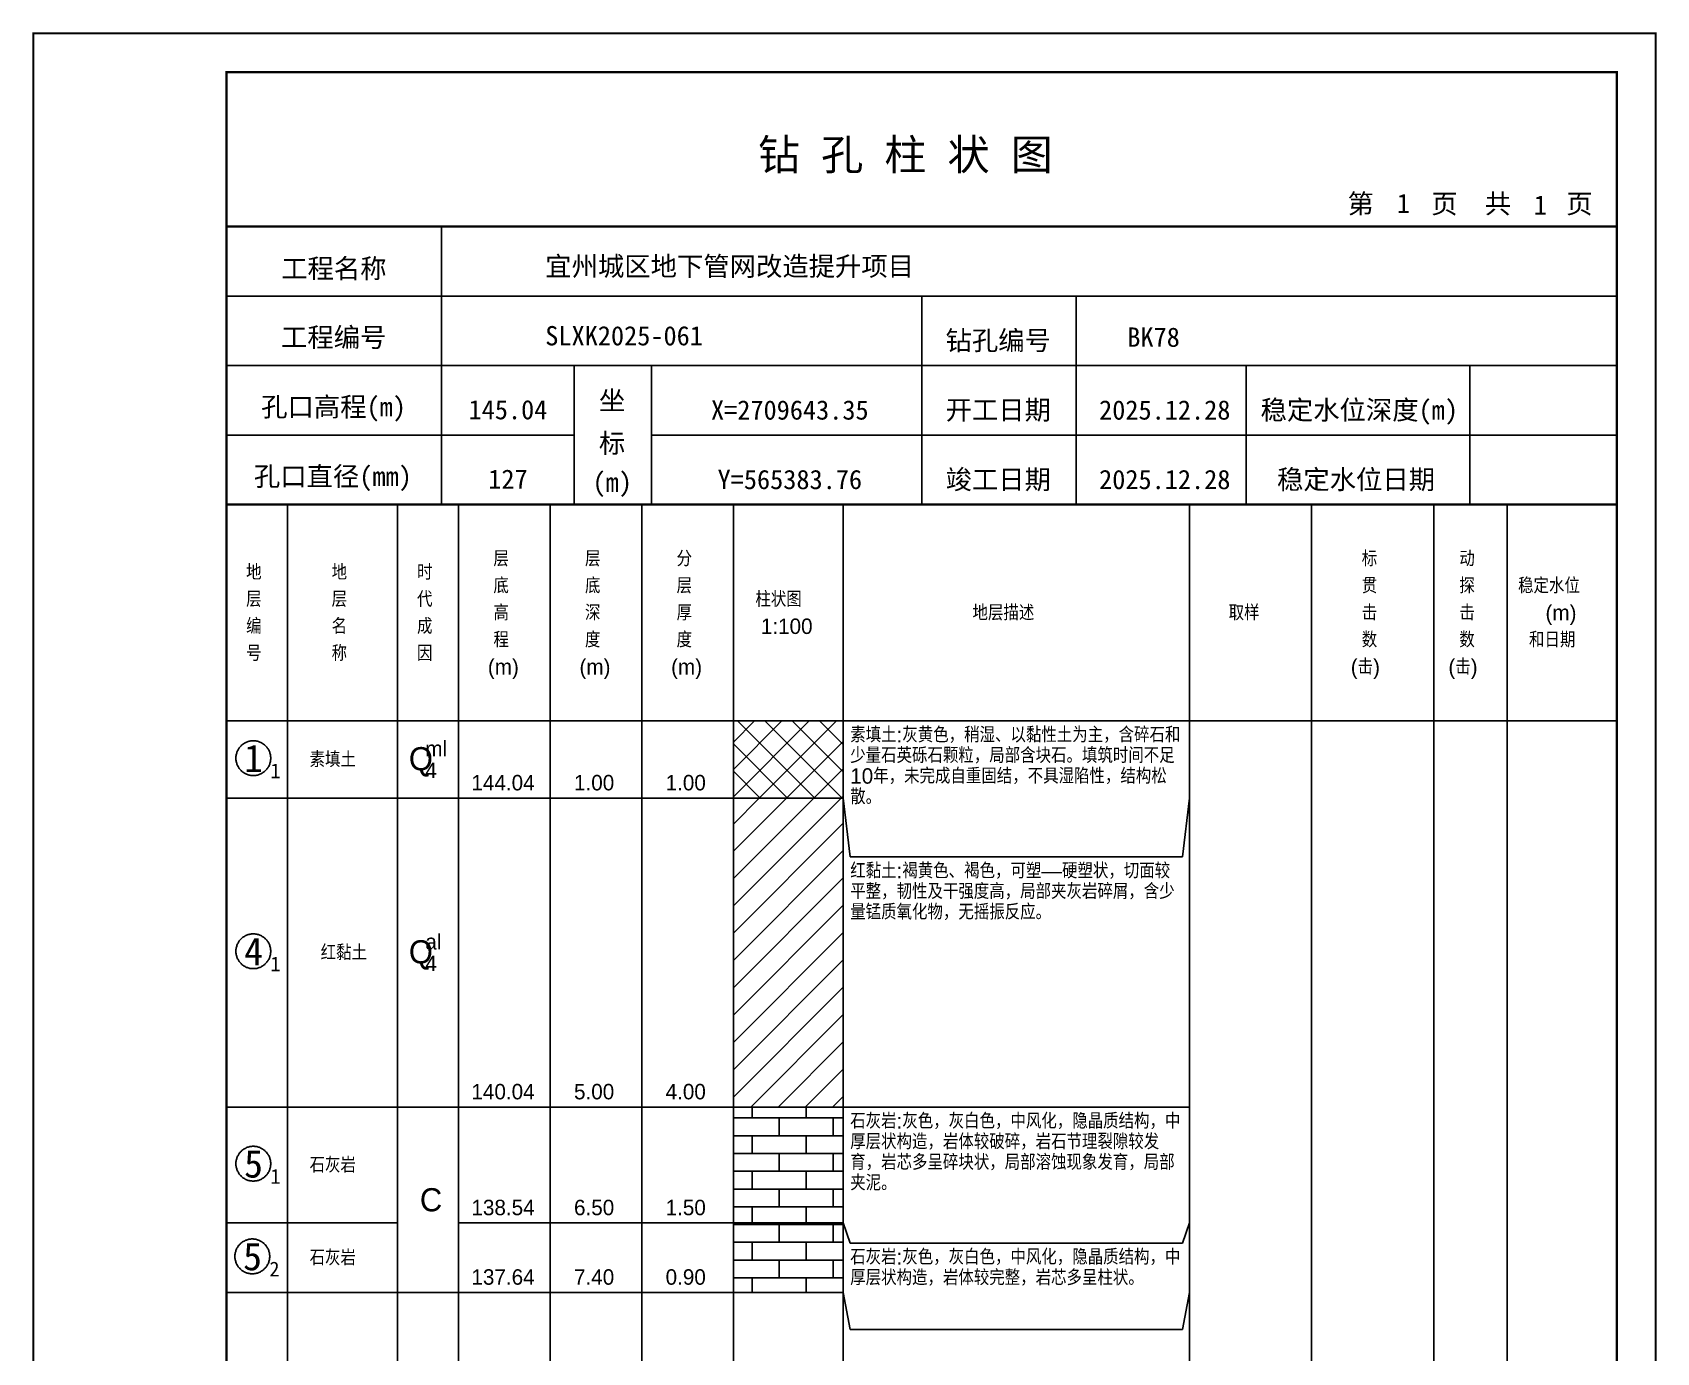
# Model space of a CAD drawing. Header units: millimetres. Extents: x 12489 to 89920, y 4630 to 4927.
# Drawn here: x 29429.3 to 29639.6, y 4755.9 to 4926.8 of the extents above; entities that cross this region are included whole.
import ezdxf
from ezdxf.enums import TextEntityAlignment as Align

# ---------------------------------------------------------------- set-up
doc = ezdxf.new("R2010")
doc.units = ezdxf.units.MM
doc.layers.add('ZZT_TC', color=7, linetype='Continuous')
doc.styles.add('成果图图块', font='', dxfattribs={"height": 2.5})
doc.styles.add('成果图模板', font='')
doc.styles.add('成果图模板标题', font='simhei.ttf')
doc.styles.add('成果图表体', font='Comfont.shx', dxfattribs={"height": 2, "bigfont": 'Hztxt12a.shx'})
doc.styles.get('成果图图块').set_extended_font_data('FangSong_GB2312')
doc.styles.get('成果图模板').set_extended_font_data('FangSong_GB2312')
pattern_1 = [(0, (0, 0), (0, 2.3), []), (90, (0, 0), (-3.5, 2.3), [2.3, -2.3])]

# ---------------------------------------------------------------- blocks, each defined once
blk = doc.blocks.new('DCBH-1-1-1094', base_point=(0.3, -0.11))
at = {"layer": 'ZZT_TC', "color": 7}
blk.add_polyline3d([(-0.19, 2.31, 0), (-0.3, 2.31, 0), (-0.41, 2.3, 0), (-0.52, 2.29, 0), (-0.63, 2.27, 0), (-0.73, 2.24, 0), (-0.84, 2.21, 0), (-0.95, 2.18, 0), (-1.05, 2.14, 0), (-1.15, 2.09, 0), (-1.25, 2.04, 0), (-1.35, 1.99, 0), (-1.44, 1.93, 0), (-1.53, 1.87, 0), (-1.62, 1.8, 0), (-1.7, 1.73, 0), (-1.78, 1.65, 0), (-1.86, 1.57, 0), (-1.93, 1.49, 0), (-2, 1.4, 0), (-2.06, 1.31, 0), (-2.12, 1.22, 0), (-2.17, 1.12, 0), (-2.22, 1.02, 0), (-2.27, 0.92, 0), (-2.31, 0.82, 0), (-2.34, 0.71, 0), (-2.37, 0.61, 0), (-2.4, 0.5, 0), (-2.41, 0.39, 0), (-2.43, 0.28, 0), (-2.44, 0.17, 0), (-2.44, 0.06, 0), (-2.44, -0.05, 0), (-2.43, -0.16, 0), (-2.41, -0.27, 0), (-2.4, -0.38, 0), (-2.37, -0.49, 0), (-2.34, -0.6, 0), (-2.31, -0.7, 0), (-2.27, -0.8, 0), (-2.22, -0.9, 0), (-2.17, -1, 0), (-2.12, -1.1, 0), (-2.06, -1.19, 0), (-2, -1.28, 0), (-1.93, -1.37, 0), (-1.86, -1.45, 0), (-1.78, -1.53, 0), (-1.7, -1.61, 0), (-1.62, -1.68, 0), (-1.53, -1.75, 0), (-1.44, -1.81, 0), (-1.35, -1.87, 0), (-1.25, -1.93, 0), (-1.15, -1.98, 0), (-1.05, -2.02, 0), (-0.95, -2.06, 0), (-0.84, -2.1, 0), (-0.73, -2.13, 0), (-0.63, -2.15, 0), (-0.52, -2.17, 0), (-0.41, -2.18, 0), (-0.3, -2.19, 0), (-0.19, -2.19, 0), (-0.08, -2.19, 0), (0.03, -2.18, 0), (0.14, -2.17, 0), (0.25, -2.15, 0), (0.36, -2.13, 0), (0.47, -2.1, 0), (0.57, -2.06, 0), (0.67, -2.02, 0), (0.77, -1.98, 0), (0.87, -1.93, 0), (0.97, -1.87, 0), (1.06, -1.81, 0), (1.15, -1.75, 0), (1.24, -1.68, 0), (1.32, -1.61, 0), (1.4, -1.53, 0), (1.48, -1.45, 0), (1.55, -1.37, 0), (1.62, -1.28, 0), (1.68, -1.19, 0), (1.74, -1.1, 0), (1.8, -1, 0), (1.85, -0.9, 0), (1.89, -0.8, 0), (1.93, -0.7, 0), (1.97, -0.6, 0), (2, -0.49, 0), (2.02, -0.38, 0), (2.04, -0.27, 0), (2.05, -0.16, 0), (2.06, -0.05, 0), (2.06, 0.06, 0), (2.06, 0.17, 0), (2.05, 0.28, 0), (2.04, 0.39, 0), (2.02, 0.5, 0), (2, 0.61, 0), (1.97, 0.71, 0), (1.93, 0.82, 0), (1.89, 0.92, 0), (1.85, 1.02, 0), (1.8, 1.12, 0), (1.74, 1.22, 0), (1.68, 1.31, 0), (1.62, 1.4, 0), (1.55, 1.49, 0), (1.48, 1.57, 0), (1.4, 1.65, 0), (1.32, 1.73, 0), (1.24, 1.8, 0), (1.15, 1.87, 0), (1.06, 1.93, 0), (0.97, 1.99, 0), (0.87, 2.04, 0), (0.77, 2.09, 0), (0.67, 2.14, 0), (0.57, 2.18, 0), (0.47, 2.21, 0), (0.36, 2.24, 0), (0.25, 2.27, 0), (0.14, 2.29, 0), (0.03, 2.3, 0), (-0.08, 2.31, 0), (-0.19, 2.31, 0)], dxfattribs=at)
at = {"style": '成果图图块'}
blk.add_text('1', height=3.57, dxfattribs=at).set_placement((-0.16, -1.74), align=Align.CENTER)
blk.add_text('1', height=1.91, dxfattribs=at).set_placement((2.03, -2.53))
blk = doc.blocks.new('DCBH-1-1-1095', base_point=(0.3, -0.11))
at = {"layer": 'ZZT_TC', "color": 7}
blk.add_polyline3d([(-0.19, 2.31, 0), (-0.3, 2.31, 0), (-0.41, 2.3, 0), (-0.52, 2.29, 0), (-0.63, 2.27, 0), (-0.73, 2.24, 0), (-0.84, 2.21, 0), (-0.95, 2.18, 0), (-1.05, 2.14, 0), (-1.15, 2.09, 0), (-1.25, 2.04, 0), (-1.35, 1.99, 0), (-1.44, 1.93, 0), (-1.53, 1.87, 0), (-1.62, 1.8, 0), (-1.7, 1.73, 0), (-1.78, 1.65, 0), (-1.86, 1.57, 0), (-1.93, 1.49, 0), (-2, 1.4, 0), (-2.06, 1.31, 0), (-2.12, 1.22, 0), (-2.17, 1.12, 0), (-2.22, 1.02, 0), (-2.27, 0.92, 0), (-2.31, 0.82, 0), (-2.34, 0.71, 0), (-2.37, 0.61, 0), (-2.4, 0.5, 0), (-2.41, 0.39, 0), (-2.43, 0.28, 0), (-2.44, 0.17, 0), (-2.44, 0.06, 0), (-2.44, -0.05, 0), (-2.43, -0.16, 0), (-2.41, -0.27, 0), (-2.4, -0.38, 0), (-2.37, -0.49, 0), (-2.34, -0.6, 0), (-2.31, -0.7, 0), (-2.27, -0.8, 0), (-2.22, -0.9, 0), (-2.17, -1, 0), (-2.12, -1.1, 0), (-2.06, -1.19, 0), (-2, -1.28, 0), (-1.93, -1.37, 0), (-1.86, -1.45, 0), (-1.78, -1.53, 0), (-1.7, -1.61, 0), (-1.62, -1.68, 0), (-1.53, -1.75, 0), (-1.44, -1.81, 0), (-1.35, -1.87, 0), (-1.25, -1.93, 0), (-1.15, -1.98, 0), (-1.05, -2.02, 0), (-0.95, -2.06, 0), (-0.84, -2.1, 0), (-0.73, -2.13, 0), (-0.63, -2.15, 0), (-0.52, -2.17, 0), (-0.41, -2.18, 0), (-0.3, -2.19, 0), (-0.19, -2.19, 0), (-0.08, -2.19, 0), (0.03, -2.18, 0), (0.14, -2.17, 0), (0.25, -2.15, 0), (0.36, -2.13, 0), (0.47, -2.1, 0), (0.57, -2.06, 0), (0.67, -2.02, 0), (0.77, -1.98, 0), (0.87, -1.93, 0), (0.97, -1.87, 0), (1.06, -1.81, 0), (1.15, -1.75, 0), (1.24, -1.68, 0), (1.32, -1.61, 0), (1.4, -1.53, 0), (1.48, -1.45, 0), (1.55, -1.37, 0), (1.62, -1.28, 0), (1.68, -1.19, 0), (1.74, -1.1, 0), (1.8, -1, 0), (1.85, -0.9, 0), (1.89, -0.8, 0), (1.93, -0.7, 0), (1.97, -0.6, 0), (2, -0.49, 0), (2.02, -0.38, 0), (2.04, -0.27, 0), (2.05, -0.16, 0), (2.06, -0.05, 0), (2.06, 0.06, 0), (2.06, 0.17, 0), (2.05, 0.28, 0), (2.04, 0.39, 0), (2.02, 0.5, 0), (2, 0.61, 0), (1.97, 0.71, 0), (1.93, 0.82, 0), (1.89, 0.92, 0), (1.85, 1.02, 0), (1.8, 1.12, 0), (1.74, 1.22, 0), (1.68, 1.31, 0), (1.62, 1.4, 0), (1.55, 1.49, 0), (1.48, 1.57, 0), (1.4, 1.65, 0), (1.32, 1.73, 0), (1.24, 1.8, 0), (1.15, 1.87, 0), (1.06, 1.93, 0), (0.97, 1.99, 0), (0.87, 2.04, 0), (0.77, 2.09, 0), (0.67, 2.14, 0), (0.57, 2.18, 0), (0.47, 2.21, 0), (0.36, 2.24, 0), (0.25, 2.27, 0), (0.14, 2.29, 0), (0.03, 2.3, 0), (-0.08, 2.31, 0), (-0.19, 2.31, 0)], dxfattribs=at)
at = {"style": '成果图图块'}
blk.add_text('4', height=3.57, dxfattribs=at).set_placement((-0.16, -1.74), align=Align.CENTER)
blk.add_text('1', height=1.91, dxfattribs=at).set_placement((2.03, -2.53))
blk = doc.blocks.new('DCBH-1-1-1096', base_point=(0.3, -0.11))
at = {"layer": 'ZZT_TC', "color": 7}
blk.add_polyline3d([(-0.19, 2.31, 0), (-0.3, 2.31, 0), (-0.41, 2.3, 0), (-0.52, 2.29, 0), (-0.63, 2.27, 0), (-0.73, 2.24, 0), (-0.84, 2.21, 0), (-0.95, 2.18, 0), (-1.05, 2.14, 0), (-1.15, 2.09, 0), (-1.25, 2.04, 0), (-1.35, 1.99, 0), (-1.44, 1.93, 0), (-1.53, 1.87, 0), (-1.62, 1.8, 0), (-1.7, 1.73, 0), (-1.78, 1.65, 0), (-1.86, 1.57, 0), (-1.93, 1.49, 0), (-2, 1.4, 0), (-2.06, 1.31, 0), (-2.12, 1.22, 0), (-2.17, 1.12, 0), (-2.22, 1.02, 0), (-2.27, 0.92, 0), (-2.31, 0.82, 0), (-2.34, 0.71, 0), (-2.37, 0.61, 0), (-2.4, 0.5, 0), (-2.41, 0.39, 0), (-2.43, 0.28, 0), (-2.44, 0.17, 0), (-2.44, 0.06, 0), (-2.44, -0.05, 0), (-2.43, -0.16, 0), (-2.41, -0.27, 0), (-2.4, -0.38, 0), (-2.37, -0.49, 0), (-2.34, -0.6, 0), (-2.31, -0.7, 0), (-2.27, -0.8, 0), (-2.22, -0.9, 0), (-2.17, -1, 0), (-2.12, -1.1, 0), (-2.06, -1.19, 0), (-2, -1.28, 0), (-1.93, -1.37, 0), (-1.86, -1.45, 0), (-1.78, -1.53, 0), (-1.7, -1.61, 0), (-1.62, -1.68, 0), (-1.53, -1.75, 0), (-1.44, -1.81, 0), (-1.35, -1.87, 0), (-1.25, -1.93, 0), (-1.15, -1.98, 0), (-1.05, -2.02, 0), (-0.95, -2.06, 0), (-0.84, -2.1, 0), (-0.73, -2.13, 0), (-0.63, -2.15, 0), (-0.52, -2.17, 0), (-0.41, -2.18, 0), (-0.3, -2.19, 0), (-0.19, -2.19, 0), (-0.08, -2.19, 0), (0.03, -2.18, 0), (0.14, -2.17, 0), (0.25, -2.15, 0), (0.36, -2.13, 0), (0.47, -2.1, 0), (0.57, -2.06, 0), (0.67, -2.02, 0), (0.77, -1.98, 0), (0.87, -1.93, 0), (0.97, -1.87, 0), (1.06, -1.81, 0), (1.15, -1.75, 0), (1.24, -1.68, 0), (1.32, -1.61, 0), (1.4, -1.53, 0), (1.48, -1.45, 0), (1.55, -1.37, 0), (1.62, -1.28, 0), (1.68, -1.19, 0), (1.74, -1.1, 0), (1.8, -1, 0), (1.85, -0.9, 0), (1.89, -0.8, 0), (1.93, -0.7, 0), (1.97, -0.6, 0), (2, -0.49, 0), (2.02, -0.38, 0), (2.04, -0.27, 0), (2.05, -0.16, 0), (2.06, -0.05, 0), (2.06, 0.06, 0), (2.06, 0.17, 0), (2.05, 0.28, 0), (2.04, 0.39, 0), (2.02, 0.5, 0), (2, 0.61, 0), (1.97, 0.71, 0), (1.93, 0.82, 0), (1.89, 0.92, 0), (1.85, 1.02, 0), (1.8, 1.12, 0), (1.74, 1.22, 0), (1.68, 1.31, 0), (1.62, 1.4, 0), (1.55, 1.49, 0), (1.48, 1.57, 0), (1.4, 1.65, 0), (1.32, 1.73, 0), (1.24, 1.8, 0), (1.15, 1.87, 0), (1.06, 1.93, 0), (0.97, 1.99, 0), (0.87, 2.04, 0), (0.77, 2.09, 0), (0.67, 2.14, 0), (0.57, 2.18, 0), (0.47, 2.21, 0), (0.36, 2.24, 0), (0.25, 2.27, 0), (0.14, 2.29, 0), (0.03, 2.3, 0), (-0.08, 2.31, 0), (-0.19, 2.31, 0)], dxfattribs=at)
at = {"style": '成果图图块'}
blk.add_text('5', height=3.57, dxfattribs=at).set_placement((-0.16, -1.74), align=Align.CENTER)
blk.add_text('1', height=1.91, dxfattribs=at).set_placement((2.03, -2.53))
blk = doc.blocks.new('DCBH-1-1-1097', base_point=(0.43, -0.11))
at = {"layer": 'ZZT_TC', "color": 7}
blk.add_polyline3d([(-0.19, 2.31, 0), (-0.3, 2.31, 0), (-0.41, 2.3, 0), (-0.52, 2.29, 0), (-0.63, 2.27, 0), (-0.73, 2.24, 0), (-0.84, 2.21, 0), (-0.95, 2.18, 0), (-1.05, 2.14, 0), (-1.15, 2.09, 0), (-1.25, 2.04, 0), (-1.35, 1.99, 0), (-1.44, 1.93, 0), (-1.53, 1.87, 0), (-1.62, 1.8, 0), (-1.7, 1.73, 0), (-1.78, 1.65, 0), (-1.86, 1.57, 0), (-1.93, 1.49, 0), (-2, 1.4, 0), (-2.06, 1.31, 0), (-2.12, 1.22, 0), (-2.17, 1.12, 0), (-2.22, 1.02, 0), (-2.27, 0.92, 0), (-2.31, 0.82, 0), (-2.34, 0.71, 0), (-2.37, 0.61, 0), (-2.4, 0.5, 0), (-2.41, 0.39, 0), (-2.43, 0.28, 0), (-2.44, 0.17, 0), (-2.44, 0.06, 0), (-2.44, -0.05, 0), (-2.43, -0.16, 0), (-2.41, -0.27, 0), (-2.4, -0.38, 0), (-2.37, -0.49, 0), (-2.34, -0.6, 0), (-2.31, -0.7, 0), (-2.27, -0.8, 0), (-2.22, -0.9, 0), (-2.17, -1, 0), (-2.12, -1.1, 0), (-2.06, -1.19, 0), (-2, -1.28, 0), (-1.93, -1.37, 0), (-1.86, -1.45, 0), (-1.78, -1.53, 0), (-1.7, -1.61, 0), (-1.62, -1.68, 0), (-1.53, -1.75, 0), (-1.44, -1.81, 0), (-1.35, -1.87, 0), (-1.25, -1.93, 0), (-1.15, -1.98, 0), (-1.05, -2.02, 0), (-0.95, -2.06, 0), (-0.84, -2.1, 0), (-0.73, -2.13, 0), (-0.63, -2.15, 0), (-0.52, -2.17, 0), (-0.41, -2.18, 0), (-0.3, -2.19, 0), (-0.19, -2.19, 0), (-0.08, -2.19, 0), (0.03, -2.18, 0), (0.14, -2.17, 0), (0.25, -2.15, 0), (0.36, -2.13, 0), (0.47, -2.1, 0), (0.57, -2.06, 0), (0.67, -2.02, 0), (0.77, -1.98, 0), (0.87, -1.93, 0), (0.97, -1.87, 0), (1.06, -1.81, 0), (1.15, -1.75, 0), (1.24, -1.68, 0), (1.32, -1.61, 0), (1.4, -1.53, 0), (1.48, -1.45, 0), (1.55, -1.37, 0), (1.62, -1.28, 0), (1.68, -1.19, 0), (1.74, -1.1, 0), (1.8, -1, 0), (1.85, -0.9, 0), (1.89, -0.8, 0), (1.93, -0.7, 0), (1.97, -0.6, 0), (2, -0.49, 0), (2.02, -0.38, 0), (2.04, -0.27, 0), (2.05, -0.16, 0), (2.06, -0.05, 0), (2.06, 0.06, 0), (2.06, 0.17, 0), (2.05, 0.28, 0), (2.04, 0.39, 0), (2.02, 0.5, 0), (2, 0.61, 0), (1.97, 0.71, 0), (1.93, 0.82, 0), (1.89, 0.92, 0), (1.85, 1.02, 0), (1.8, 1.12, 0), (1.74, 1.22, 0), (1.68, 1.31, 0), (1.62, 1.4, 0), (1.55, 1.49, 0), (1.48, 1.57, 0), (1.4, 1.65, 0), (1.32, 1.73, 0), (1.24, 1.8, 0), (1.15, 1.87, 0), (1.06, 1.93, 0), (0.97, 1.99, 0), (0.87, 2.04, 0), (0.77, 2.09, 0), (0.67, 2.14, 0), (0.57, 2.18, 0), (0.47, 2.21, 0), (0.36, 2.24, 0), (0.25, 2.27, 0), (0.14, 2.29, 0), (0.03, 2.3, 0), (-0.08, 2.31, 0), (-0.19, 2.31, 0)], dxfattribs=at)
at = {"style": '成果图图块'}
blk.add_text('5', height=3.57, dxfattribs=at).set_placement((-0.16, -1.74), align=Align.CENTER)
blk.add_text('2', height=1.91, dxfattribs=at).set_placement((2.03, -2.53))
blk = doc.blocks.new('钻孔柱状图路桥昇龙制图梁世成校核莫家里.dwg78', base_point=(25, 236))
for p, q in [((52.82, 236), (52.82, 272)), ((25, 263), (205, 263)), ((115, 236), (115, 263)), ((135, 236), (135, 263)), ((25, 254), (205, 254)), ((70, 236), (70, 254)), ((80, 236), (80, 254)), ((157, 236), (157, 254)), ((185.95, 236), (185.95, 254)), ((25, 245), (70, 245)), ((80, 245), (205, 245))]:
    blk.add_line(p, q)
for points, const_width in [([(0, 0), (210, 0), (210, 297), (0, 297)], 0.25), ([(25, 5), (205, 5), (205, 292), (25, 292)], 0.3)]:
    blk.add_lwpolyline(points, close=True, dxfattribs=dict(const_width=const_width))
at = {"const_width": 0.3}
for points in [[(25, 272), (205, 272)], [(25, 236), (205, 236)]]:
    blk.add_lwpolyline(points, dxfattribs=at)
for s, height, style, p in [('钻 孔 柱 状 图', 4, '成果图模板标题', (93.8, 279.31)), ('第', 2.5, '成果图模板', (170.12, 273.7)), ('页', 2.5, '成果图模板', (180.96, 273.7)), ('共', 2.5, '成果图模板', (187.88, 273.7)), ('页', 2.5, '成果图模板', (198.44, 273.7)), ('工程名称', 2.5, '成果图模板', (32.07, 265.32)), ('宜州城区地下管网改造提升项目', 2.5, '成果图模板', (66.26, 265.61)), ('工程编号', 2.5, '成果图模板', (32.05, 256.41)), ('SLXK2025-061', 2.5, '成果图模板', (66.26, 256.61)), ('钻孔编号', 2.5, '成果图模板', (118.08, 256)), ('BK78', 2.5, '成果图模板', (141.61, 256.43)), ('孔口高程(m)', 2.5, '成果图模板', (29.48, 247.41)), ('坐', 2.5, '成果图模板', (73.21, 248.24)), ('开工日期', 2.5, '成果图模板', (118.08, 247)), ('稳定水位深度(m)', 2.5, '成果图模板', (158.86, 247)), ('标', 2.5, '成果图模板', (73.21, 242.7)), ('孔口直径(mm)', 2.5, '成果图模板', (28.54, 238.41)), ('(m) ', 2.5, '成果图模板', (72.38, 237.65)), ('竣工日期', 2.5, '成果图模板', (118.08, 238)), ('稳定水位日期', 2.5, '成果图模板', (160.99, 238))]:
    blk.add_text(s, height=height, dxfattribs=dict(style=style)).set_placement(p)
at = {"style": '成果图模板'}
for s, p in [('1', (177.35, 273.74)), ('1', (195.08, 273.53)), ('145.04', (61.43, 247.04)), ('X=2709643.35', (97.92, 247)), ('2025.12.28', (146.46, 247)), ('127', (61.43, 238.04)), ('Y=565383.76', (97.92, 238)), ('2025.12.28', (146.46, 238))]:
    blk.add_text(s, height=2.5, dxfattribs=at).set_placement(p, align=Align.CENTER)

msp = doc.modelspace()

# ---------------------------------------------------------------- hatches: boundary and pattern name
at = {"linetype": 'Continuous'}
h = msp.add_hatch(dxfattribs=at)
h.set_pattern_fill('GKSTT', scale=0.5, style=0, pattern_type=2)
h.set_pattern_definition([(45, (0, 0), (-1.76776695, 1.76776695), []), (135, (0, 0), (-1.76776695, -1.76776695), [])])
h.paths.add_polyline_path([(29520.06, 4827.71), (29534.29, 4827.71), (29534.29, 4837.71), (29520.06, 4837.71)])
h = msp.add_hatch(dxfattribs=at)
h.set_pattern_fill('GKNXT', scale=0.5, style=0, pattern_type=2)
h.set_pattern_definition([(45, (0, 0), (-1.76776695, 1.76776695), [])])
h.paths.add_polyline_path([(29520.06, 4787.71), (29534.29, 4787.71), (29534.29, 4827.71), (29520.06, 4827.71)])
h = msp.add_hatch(dxfattribs=at)
h.set_pattern_fill('GKSHY', scale=0.5, style=0, pattern_type=2)
h.set_pattern_definition(pattern_1)
h.paths.add_polyline_path([(29520.06, 4772.71), (29534.29, 4772.71), (29534.29, 4787.71), (29520.06, 4787.71)])
h = msp.add_hatch(dxfattribs=at)
h.set_pattern_fill('GKSHY', scale=0.5, style=0, pattern_type=2)
h.set_pattern_definition(pattern_1)
h.paths.add_polyline_path([(29520.06, 4763.71), (29534.29, 4763.71), (29534.29, 4772.71), (29520.06, 4772.71)])

# ---------------------------------------------------------------- linework, layer by layer
at = {"color": 0}
for p, q in [((29454.45, 4837.71), (29462.35, 4837.71)), ((29454.45, 4827.71), (29454.45, 4837.71)), ((29462.35, 4827.71), (29462.35, 4837.71)), ((29454.45, 4827.71), (29462.35, 4827.71)), ((29454.45, 4827.71), (29462.35, 4827.71)), ((29454.45, 4787.71), (29454.45, 4827.71)), ((29462.35, 4787.71), (29462.35, 4827.71)), ((29454.45, 4787.71), (29462.35, 4787.71)), ((29454.45, 4787.71), (29462.35, 4787.71)), ((29454.45, 4772.71), (29454.45, 4787.71)), ((29462.35, 4772.71), (29462.35, 4787.71)), ((29454.45, 4772.71), (29462.35, 4772.71)), ((29454.45, 4772.71), (29462.35, 4772.71)), ((29454.45, 4763.71), (29454.45, 4772.71)), ((29462.35, 4763.71), (29462.35, 4772.71)), ((29454.45, 4763.71), (29462.35, 4763.71))]:
    msp.add_line(p, q, dxfattribs=at)
for points in [[(29454.45, 4865.71), (29462.35, 4865.71)], [(29454.45, 4837.71), (29454.45, 4865.71)], [(29462.35, 4837.71), (29462.35, 4865.71)], [(29462.35, 4865.71), (29476.58, 4865.71)], [(29462.35, 4837.71), (29462.35, 4865.71)], [(29476.58, 4837.71), (29476.58, 4865.71)], [(29476.58, 4865.71), (29484.49, 4865.71)], [(29476.58, 4837.71), (29476.58, 4865.71)], [(29484.49, 4837.71), (29484.49, 4865.71)], [(29484.49, 4865.71), (29496.35, 4865.71)], [(29484.49, 4837.71), (29484.49, 4865.71)], [(29496.35, 4837.71), (29496.35, 4865.71)], [(29496.35, 4865.71), (29508.2, 4865.71)], [(29496.35, 4837.71), (29496.35, 4865.71)], [(29508.2, 4837.71), (29508.2, 4865.71)], [(29508.2, 4865.71), (29520.06, 4865.71)], [(29508.2, 4837.71), (29508.2, 4865.71)], [(29520.06, 4837.71), (29520.06, 4865.71)], [(29520.06, 4865.71), (29534.29, 4865.71)], [(29520.06, 4837.71), (29520.06, 4865.71)], [(29534.29, 4837.71), (29534.29, 4865.71)], [(29534.29, 4865.71), (29579.11, 4865.71)], [(29534.29, 4837.71), (29534.29, 4865.71)], [(29579.11, 4837.71), (29579.11, 4865.71)], [(29579.11, 4865.71), (29594.92, 4865.71)], [(29579.11, 4837.71), (29579.11, 4865.71)], [(29594.92, 4837.71), (29594.92, 4865.71)], [(29594.92, 4865.71), (29610.73, 4865.71)], [(29594.92, 4837.71), (29594.92, 4865.71)], [(29610.73, 4837.71), (29610.73, 4865.71)], [(29610.73, 4865.71), (29620.22, 4865.71)], [(29610.73, 4837.71), (29610.73, 4865.71)], [(29620.22, 4837.71), (29620.22, 4865.71)], [(29620.22, 4865.71), (29634.45, 4865.71)], [(29620.22, 4837.71), (29620.22, 4865.71)], [(29634.45, 4837.71), (29634.45, 4865.71)], [(29454.45, 4837.71), (29462.35, 4837.71)], [(29454.45, 4643.71), (29454.45, 4837.71)], [(29454.45, 4837.71), (29462.35, 4837.71)], [(29462.35, 4643.71), (29462.35, 4837.71)], [(29462.35, 4837.71), (29476.58, 4837.71)], [(29462.35, 4643.71), (29462.35, 4837.71)], [(29462.35, 4837.71), (29476.58, 4837.71)], [(29462.35, 4837.71), (29476.58, 4837.71)], [(29462.35, 4827.71), (29462.35, 4837.71)], [(29476.58, 4643.71), (29476.58, 4837.71)], [(29476.58, 4827.71), (29476.58, 4837.71)], [(29476.58, 4837.71), (29484.49, 4837.71)], [(29476.58, 4643.71), (29476.58, 4837.71)], [(29476.58, 4837.71), (29484.49, 4837.71)], [(29476.58, 4837.71), (29484.49, 4837.71)], [(29476.58, 4827.71), (29476.58, 4837.71)], [(29484.49, 4643.71), (29484.49, 4837.71)], [(29484.49, 4827.71), (29484.49, 4837.71)], [(29484.49, 4837.71), (29496.35, 4837.71)], [(29484.49, 4643.71), (29484.49, 4837.71)], [(29484.49, 4837.71), (29496.35, 4837.71)], [(29484.49, 4837.71), (29496.35, 4837.71)], [(29484.49, 4827.71), (29484.49, 4837.71)], [(29496.35, 4643.71), (29496.35, 4837.71)], [(29496.35, 4827.71), (29496.35, 4837.71)], [(29496.35, 4837.71), (29508.2, 4837.71)], [(29496.35, 4643.71), (29496.35, 4837.71)], [(29496.35, 4837.71), (29508.2, 4837.71)], [(29496.35, 4837.71), (29508.2, 4837.71)], [(29496.35, 4827.71), (29496.35, 4837.71)], [(29508.2, 4643.71), (29508.2, 4837.71)], [(29508.2, 4827.71), (29508.2, 4837.71)], [(29508.2, 4837.71), (29520.06, 4837.71)], [(29508.2, 4643.71), (29508.2, 4837.71)], [(29508.2, 4837.71), (29520.06, 4837.71)], [(29508.2, 4837.71), (29520.06, 4837.71)], [(29508.2, 4827.71), (29508.2, 4837.71)], [(29520.06, 4643.71), (29520.06, 4837.71)], [(29520.06, 4827.71), (29520.06, 4837.71)], [(29520.06, 4837.71), (29534.29, 4837.71)], [(29520.06, 4643.71), (29520.06, 4837.71)], [(29520.06, 4837.71), (29534.29, 4837.71)], [(29534.29, 4643.71), (29534.29, 4837.71)], [(29534.29, 4837.71), (29579.11, 4837.71)], [(29534.29, 4643.71), (29534.29, 4837.71)], [(29534.29, 4837.71), (29579.11, 4837.71)], [(29534.29, 4827.71), (29534.29, 4837.71)], [(29579.11, 4643.71), (29579.11, 4837.71)], [(29579.11, 4827.71), (29579.11, 4837.71)], [(29579.11, 4837.71), (29594.92, 4837.71)], [(29579.11, 4643.71), (29579.11, 4837.71)], [(29579.11, 4837.71), (29594.92, 4837.71)], [(29594.92, 4643.71), (29594.92, 4837.71)], [(29594.92, 4837.71), (29610.73, 4837.71)], [(29594.92, 4643.71), (29594.92, 4837.71)], [(29594.92, 4837.71), (29610.73, 4837.71)], [(29610.73, 4643.71), (29610.73, 4837.71)], [(29610.73, 4837.71), (29620.22, 4837.71)], [(29610.73, 4643.71), (29610.73, 4837.71)], [(29610.73, 4837.71), (29620.22, 4837.71)], [(29620.22, 4643.71), (29620.22, 4837.71)], [(29620.22, 4837.71), (29634.45, 4837.71)], [(29620.22, 4643.71), (29620.22, 4837.71)], [(29620.22, 4837.71), (29634.45, 4837.71)], [(29634.45, 4643.71), (29634.45, 4837.71)], [(29462.35, 4827.71), (29476.58, 4827.71)], [(29462.35, 4827.71), (29476.58, 4827.71)], [(29462.35, 4787.71), (29462.35, 4827.71)], [(29476.58, 4787.71), (29476.58, 4827.71)], [(29476.58, 4827.71), (29484.49, 4827.71)], [(29476.58, 4827.71), (29484.49, 4827.71)], [(29476.58, 4787.71), (29476.58, 4827.71)], [(29484.49, 4787.71), (29484.49, 4827.71)], [(29484.49, 4827.71), (29496.35, 4827.71)], [(29484.49, 4827.71), (29496.35, 4827.71)], [(29484.49, 4787.71), (29484.49, 4827.71)], [(29496.35, 4787.71), (29496.35, 4827.71)], [(29496.35, 4827.71), (29508.2, 4827.71)], [(29496.35, 4827.71), (29508.2, 4827.71)], [(29496.35, 4787.71), (29496.35, 4827.71)], [(29508.2, 4787.71), (29508.2, 4827.71)], [(29508.2, 4827.71), (29520.06, 4827.71)], [(29508.2, 4827.71), (29520.06, 4827.71)], [(29508.2, 4787.71), (29508.2, 4827.71)], [(29520.06, 4787.71), (29520.06, 4827.71)], [(29534.29, 4827.71), (29535.19, 4820.11)], [(29534.29, 4787.71), (29534.29, 4827.71)], [(29578.22, 4820.11), (29579.11, 4827.71)], [(29579.11, 4787.71), (29579.11, 4827.71)], [(29535.19, 4820.11), (29578.22, 4820.11)], [(29462.35, 4787.71), (29476.58, 4787.71)], [(29462.35, 4787.71), (29476.58, 4787.71)], [(29462.35, 4772.71), (29462.35, 4787.71)], [(29476.58, 4772.71), (29476.58, 4787.71)], [(29476.58, 4787.71), (29484.49, 4787.71)], [(29476.58, 4787.71), (29484.49, 4787.71)], [(29476.58, 4763.71), (29476.58, 4787.71)], [(29484.49, 4763.71), (29484.49, 4787.71)], [(29484.49, 4787.71), (29496.35, 4787.71)], [(29484.49, 4787.71), (29496.35, 4787.71)], [(29484.49, 4772.71), (29484.49, 4787.71)], [(29496.35, 4772.71), (29496.35, 4787.71)], [(29496.35, 4787.71), (29508.2, 4787.71)], [(29496.35, 4787.71), (29508.2, 4787.71)], [(29496.35, 4772.71), (29496.35, 4787.71)], [(29508.2, 4772.71), (29508.2, 4787.71)], [(29508.2, 4787.71), (29520.06, 4787.71)], [(29508.2, 4787.71), (29520.06, 4787.71)], [(29508.2, 4772.71), (29508.2, 4787.71)], [(29520.06, 4772.71), (29520.06, 4787.71)], [(29534.29, 4787.71), (29579.11, 4787.71)], [(29534.29, 4772.71), (29534.29, 4787.71)], [(29579.11, 4772.71), (29579.11, 4787.71)], [(29462.35, 4772.71), (29476.58, 4772.71)], [(29462.35, 4772.71), (29476.58, 4772.71)], [(29462.35, 4763.71), (29462.35, 4772.71)], [(29476.58, 4763.71), (29476.58, 4772.71)], [(29484.49, 4772.71), (29496.35, 4772.71)], [(29484.49, 4772.71), (29496.35, 4772.71)], [(29484.49, 4763.71), (29484.49, 4772.71)], [(29496.35, 4763.71), (29496.35, 4772.71)], [(29496.35, 4772.71), (29508.2, 4772.71)], [(29496.35, 4772.71), (29508.2, 4772.71)], [(29496.35, 4763.71), (29496.35, 4772.71)], [(29508.2, 4763.71), (29508.2, 4772.71)], [(29508.2, 4772.71), (29520.06, 4772.71)], [(29508.2, 4772.71), (29520.06, 4772.71)], [(29508.2, 4763.71), (29508.2, 4772.71)], [(29520.06, 4763.71), (29520.06, 4772.71)], [(29534.29, 4772.71), (29535.19, 4770.11)], [(29534.29, 4763.71), (29534.29, 4772.71)], [(29578.22, 4770.11), (29579.11, 4772.71)], [(29579.11, 4763.71), (29579.11, 4772.71)], [(29535.19, 4770.11), (29578.22, 4770.11)], [(29462.35, 4763.71), (29476.58, 4763.71)], [(29476.58, 4763.71), (29484.49, 4763.71)], [(29484.49, 4763.71), (29496.35, 4763.71)], [(29496.35, 4763.71), (29508.2, 4763.71)], [(29508.2, 4763.71), (29520.06, 4763.71)], [(29534.29, 4763.71), (29535.19, 4758.91)], [(29578.22, 4758.91), (29579.11, 4763.71)], [(29535.19, 4758.91), (29578.22, 4758.91)]]:
    msp.add_lwpolyline(points, dxfattribs=at)
at = {"color": 7, "flags": 128}
for points in [[(29520.06, 4827.71), (29534.29, 4827.71)], [(29520.06, 4787.71), (29534.29, 4787.71)], [(29520.06, 4772.71), (29534.29, 4772.71)], [(29520.06, 4763.71), (29534.29, 4763.71)]]:
    msp.add_lwpolyline(points, dxfattribs=at)

# ---------------------------------------------------------------- block references
for name, p in [('钻孔柱状图路桥昇龙制图梁世成校核莫家里.dwg78', (29454.45, 4865.71)), ('DCBH-1-1-1094', (29458.4, 4832.71)), ('DCBH-1-1-1095', (29458.4, 4807.71)), ('DCBH-1-1-1096', (29458.4, 4780.21)), ('DCBH-1-1-1097', (29458.4, 4768.21))]:
    msp.add_blockref(name, p)

# ---------------------------------------------------------------- texts
at = {"color": 0, "style": '成果图表体'}
for s, height, p in [('层', 2, (29489, 4857.71)), ('层', 2, (29500.85, 4857.71)), ('分', 2, (29512.71, 4857.71)), ('标', 2, (29601.41, 4857.71)), ('动', 2, (29614.05, 4857.71)), ('地', 2, (29456.98, 4855.96)), ('地', 2, (29468.05, 4855.96)), ('时', 2, (29479.11, 4855.96)), ('底', 2, (29489, 4854.21)), ('底', 2, (29500.85, 4854.21)), ('层', 2, (29512.71, 4854.21)), ('贯', 2, (29601.41, 4854.21)), ('探', 2, (29614.05, 4854.21)), ('稳定水位', 2, (29621.65, 4854.21)), ('层', 2, (29456.98, 4852.46)), ('层', 2, (29468.05, 4852.46)), ('代', 2, (29479.11, 4852.46)), ('高', 2, (29489, 4850.71)), ('深', 2, (29500.85, 4850.71)), ('厚', 2, (29512.71, 4850.71)), ('柱状图', 2, (29522.91, 4852.46)), ('地层描述', 2, (29551.02, 4850.71)), ('取样', 2, (29584.18, 4850.71)), ('击', 2, (29601.41, 4850.71)), ('击', 2, (29614.05, 4850.71)), ('(m)', 2, (29625.2, 4850.71)), ('编', 2, (29456.98, 4848.96)), ('名', 2, (29468.05, 4848.96)), ('成', 2, (29479.11, 4848.96)), ('1:100', 2, (29523.62, 4848.96)), ('程', 2, (29489, 4847.21)), ('度', 2, (29500.85, 4847.21)), ('度', 2, (29512.71, 4847.21)), ('数', 2, (29601.41, 4847.21)), ('数', 2, (29614.05, 4847.21)), ('和日期', 2, (29623.07, 4847.21)), ('号', 2, (29456.98, 4845.46)), ('称', 2, (29468.05, 4845.46)), ('因', 2, (29479.11, 4845.46)), ('(m)', 2, (29488.28, 4843.71)), ('(m)', 2, (29500.14, 4843.71)), ('(m)', 2, (29512, 4843.71)), ('(击)', 2, (29599.99, 4843.71)), ('(击)', 2, (29612.63, 4843.71)), ('素填土', 2, (29465.2, 4831.71)), ('Q', 3, (29478.05, 4831.31)), ('ml', 2, (29480.18, 4833.11)), ('4', 2, (29480.18, 4830.31)), ('144.04', 2, (29486.15, 4828.71)), ('1.00', 2, (29499.43, 4828.71)), ('1.00', 2, (29511.29, 4828.71)), ('红黏土', 2, (29466.63, 4806.71)), ('Q', 3, (29478.05, 4806.31)), ('al', 2, (29480.18, 4808.11)), ('4', 2, (29480.18, 4805.31)), ('140.04', 2, (29486.15, 4788.71)), ('5.00', 2, (29499.43, 4788.71)), ('4.00', 2, (29511.29, 4788.71)), ('石灰岩', 2, (29465.2, 4779.21)), ('C', 3, (29479.47, 4774.21)), ('138.54', 2, (29486.15, 4773.71)), ('6.50', 2, (29499.43, 4773.71)), ('1.50', 2, (29511.29, 4773.71)), ('石灰岩', 2, (29465.2, 4767.21)), ('137.64', 2, (29486.15, 4764.71)), ('7.40', 2, (29499.43, 4764.71)), ('0.90', 2, (29511.29, 4764.71))]:
    msp.add_text(s, height=height, dxfattribs=at).set_placement(p)
at = {"color": 0, "char_height": 2, "width": 43.0292, "attachment_point": 1, "line_spacing_factor": 0.8, "style": '成果图表体'}
for s, insert in [('素填土:灰黄色，稍湿、以黏性土为主，含碎石和少量石英砾石颗粒，局部含块石。填筑时间不足10年，未完成自重固结，不具湿陷性，结构松散。', (29535.19, 4836.91)), ('红黏土:褐黄色、褐色，可塑—硬塑状，切面较平整，韧性及干强度高，局部夹灰岩碎屑，含少量锰质氧化物，无摇振反应。', (29535.19, 4819.31)), ('石灰岩:灰色，灰白色，中风化，隐晶质结构，中厚层状构造，岩体较破碎，岩石节理裂隙较发育，岩芯多呈碎块状，局部溶蚀现象发育，局部夹泥。', (29535.19, 4786.91)), ('石灰岩:灰色，灰白色，中风化，隐晶质结构，中厚层状构造，岩体较完整，岩芯多呈柱状。', (29535.19, 4769.31))]:
    msp.add_mtext(s, dxfattribs=dict(at, insert=insert))

doc.saveas('drawing.dxf')
